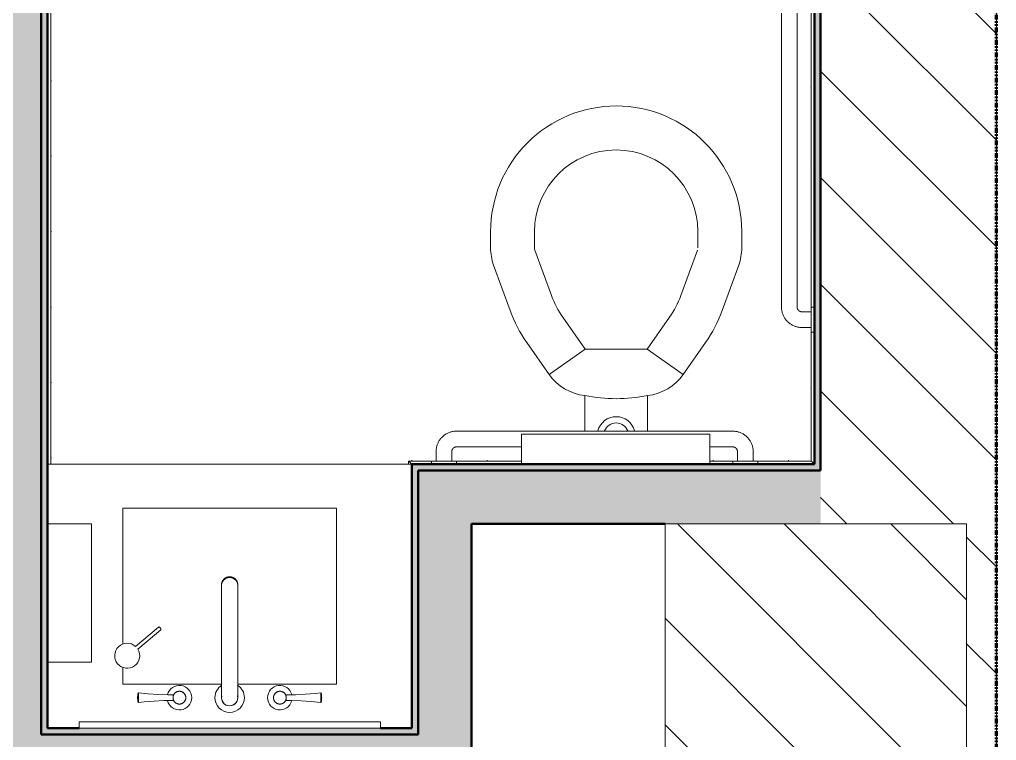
# Model space of a CAD drawing. Header units: inches. Extents: x -1205 to 1409, y -1117 to 895.
# Drawn here: x 226.6 to 304.4, y -1022.5 to -965.1 of the extents above; entities that cross this region are included whole.
import ezdxf

# ---------------------------------------------------------------- set-up
doc = ezdxf.new("R2010")
doc.units = ezdxf.units.IN
doc.header["$MEASUREMENT"] = 0
doc.linetypes.add('Double Dash 3_8_', pattern=[1, 0.375, -0.125, 0.125, -0.125, 0.125, -0.125])
for name, color, linetype, lineweight in [('A-DETL', 90, 'Continuous', 13), ('A-WALL', 113, 'Continuous', 13), ('A-WALL-PATT', 111, 'Continuous', 13), ('I-WALL', 2, 'Continuous', 13), ('P-SANR-FIXT', 6, 'Continuous', 9), ('Q-CASE', 31, 'Continuous', 9), ('Q-SPCQ', 91, 'Continuous', 13), ('S-COLS', 52, 'Continuous', 13)]:
    doc.layers.add(name, color=color, linetype=linetype, lineweight=lineweight)

# ---------------------------------------------------------------- blocks, each defined once
blk = doc.blocks.new('Concrete-Square-Column - 36 x 24-3368446-8TH FLOOR TELECOM PLAN')
at = {"layer": 'S-COLS', "lineweight": 9}
h = blk.add_hatch(dxfattribs=at)
h.set_pattern_fill('FP_7', color=53, style=0, pattern_type=2)
h.set_pattern_definition([(45, (1023.244, 290.023), (-4.24264, 4.24264), [])])
h.paths.add_polyline_path([(-18, -12), (18, -12), (18, 12), (-18, 12)], flags=0)
at = {"layer": 'S-COLS', "color": 133, "lineweight": 20}
for p, q in [((18, 12), (-18, 12)), ((-18, 12), (-18, -12)), ((18, -12), (18, 12)), ((-18, -12), (18, -12))]:
    blk.add_line(p, q, dxfattribs=at)
blk = doc.blocks.new('Toilet-Commercial-Wall - 19_ Seat Height-1385753-8TH FLOOR TELECOM PLAN')
at = {"layer": 'P-SANR-FIXT', "color": 53}
for p, q in [((13.441, -8.083), (13.441, -5.25)), ((18.441, -5.25), (18.441, -8.083)), ((8.824, -12.301), (10.6, -9.765)), ((13.467, -11.772), (10.6, -9.765)), ((21.283, -9.765), (18.416, -11.772)), ((21.283, -9.765), (23.058, -12.301)), ((13.467, -11.772), (11.691, -14.308)), ((18.416, -11.772), (13.467, -11.772)), ((20.191, -14.308), (18.416, -11.772)), ((6.182, -18.462), (7.498, -14.848)), ((24.384, -14.848), (25.7, -18.462)), ((10.787, -16.045), (9.471, -19.659)), ((22.411, -19.659), (21.095, -16.045)), ((5.941, -21.125), (5.941, -19.83)), ((9.441, -19.83), (9.441, -21.125)), ((22.441, -21.125), (22.441, -19.83)), ((25.941, -19.83), (25.941, -21.125))]:
    blk.add_line(p, q, dxfattribs=at)
for centre, radius, start, end in [((15.941, -4.902), 1.5, 194.21012, 345.78988), ((15.941, -4.906), 0.996, 201.96822, 338.03178), ((13.876, -12.059), 4, 96.24512, 145), ((15.941, -20.455), 12.623, 78.5767, 101.4233), ((18.006, -12.059), 4, 35, 83.75488), ((17.835, -18.61), 11, 145, 160), ((14.048, -18.61), 11, 20, 35), ((17.835, -18.61), 7.5, 145, 160), ((14.048, -18.61), 7.5, 20, 35), ((9.941, -19.83), 4, 160, 180), ((21.941, -19.83), 4, 0, 20), ((21.941, -19.83), 0.5, 0, 20), ((15.941, -21.125), 10, 180, 270), ((15.941, -21.125), 6.5, 180, 270), ((15.941, -21.125), 10, 270, 0), ((15.941, -21.125), 6.5, 270, 360)]:
    blk.add_arc(centre, radius, start, end, dxfattribs=at)
blk = doc.blocks.new('Grab Bar-Toilet - Recessed Sink-1150723-8TH FLOOR TELECOM PLAN')
at = {"layer": 'Q-SPCQ', "lineweight": 9}
for p, q in [((-0.75, 54.625), (-1.5, 54.625)), ((-0.5, 55), (-0.75, 55)), ((-0.75, 53), (-0.75, 55)), ((-3.125, 53), (-3.125, 13)), ((-1.875, 40.594), (-1.875, 53)), ((-1.5, 53.375), (-0.75, 53.375)), ((-0.75, 53), (-0.5, 53)), ((-1.875, 13), (-1.875, 39.376)), ((-0.75, 12.625), (-1.5, 12.625)), ((-0.5, 13), (-0.75, 13)), ((-0.75, 11), (-0.75, 13)), ((-1.5, 11.375), (-0.75, 11.375)), ((-0.75, 11), (-0.5, 11)), ((-7, 3.125), (-29, 3.125)), ((-29, 1.875), (-23.828, 1.875)), ((-8.828, 1.875), (-7, 1.875)), ((-30.625, 1.5), (-30.625, 0.75)), ((-29.375, 0.75), (-29.375, 1.5)), ((-6.625, 1.5), (-6.625, 0.75)), ((-5.375, 0.75), (-5.375, 1.5)), ((-31, 0.75), (-31, 0.5)), ((-31, 0.75), (-29, 0.75)), ((-29, 0.5), (-29, 0.75)), ((-7, 0.75), (-7, 0.5)), ((-7, 0.75), (-5, 0.75)), ((-5, 0.5), (-5, 0.75))]:
    blk.add_line(p, q, dxfattribs=at)
at = {"layer": 'Q-SPCQ', "color": 53, "lineweight": 9}
for p, q in [((-0.75, 40.625), (-1.25, 40.625)), ((-0.5, 41), (-0.75, 41)), ((-0.75, 39), (-0.75, 41)), ((-1.25, 39.375), (-0.75, 39.375)), ((-0.75, 39), (-0.5, 39))]:
    blk.add_line(p, q, dxfattribs=at)
at = {"layer": 'Q-SPCQ', "lineweight": 9, "flags": 128}
for points in [[(-1.5, 54.625), (-1.565, 54.624), (-1.63, 54.62), (-1.695, 54.613), (-1.759, 54.604), (-1.823, 54.593), (-1.886, 54.578), (-1.949, 54.562), (-2.011, 54.543), (-2.072, 54.521), (-2.133, 54.497), (-2.192, 54.47), (-2.25, 54.441), (-2.307, 54.41), (-2.363, 54.377), (-2.418, 54.341), (-2.47, 54.303), (-2.522, 54.264), (-2.572, 54.222), (-2.619, 54.178), (-2.666, 54.132), (-2.71, 54.085), (-2.752, 54.035), (-2.793, 53.984), (-2.831, 53.932), (-2.867, 53.878), (-2.901, 53.823), (-2.933, 53.766), (-2.963, 53.708), (-2.99, 53.649), (-3.015, 53.589), (-3.037, 53.528), (-3.057, 53.466), (-3.074, 53.403), (-3.089, 53.34), (-3.101, 53.276), (-3.111, 53.212), (-3.118, 53.147), (-3.123, 53.083), (-3.125, 53.018), (-3.125, 53)], [(-1.875, 53), (-1.875, 53.015), (-1.874, 53.03), (-1.872, 53.045), (-1.87, 53.06), (-1.868, 53.075), (-1.864, 53.089), (-1.86, 53.104), (-1.856, 53.118), (-1.851, 53.132), (-1.845, 53.146), (-1.839, 53.16), (-1.833, 53.173), (-1.825, 53.186), (-1.818, 53.199), (-1.81, 53.212), (-1.801, 53.224), (-1.792, 53.236), (-1.782, 53.247), (-1.772, 53.258), (-1.761, 53.269), (-1.75, 53.279), (-1.739, 53.289), (-1.727, 53.298), (-1.715, 53.307), (-1.703, 53.316), (-1.69, 53.323), (-1.677, 53.331), (-1.663, 53.338), (-1.65, 53.344), (-1.636, 53.35), (-1.622, 53.355), (-1.608, 53.359), (-1.593, 53.363), (-1.578, 53.367), (-1.564, 53.37), (-1.549, 53.372), (-1.534, 53.373), (-1.519, 53.375), (-1.504, 53.375), (-1.5, 53.375)], [(-3.125, 13), (-3.124, 12.935), (-3.12, 12.87), (-3.113, 12.805), (-3.104, 12.741), (-3.093, 12.677), (-3.078, 12.614), (-3.062, 12.551), (-3.043, 12.489), (-3.021, 12.428), (-2.997, 12.367), (-2.97, 12.308), (-2.941, 12.25), (-2.91, 12.193), (-2.877, 12.137), (-2.841, 12.082), (-2.803, 12.03), (-2.764, 11.978), (-2.722, 11.928), (-2.678, 11.881), (-2.632, 11.834), (-2.585, 11.79), (-2.535, 11.748), (-2.484, 11.707), (-2.432, 11.669), (-2.378, 11.633), (-2.323, 11.599), (-2.266, 11.567), (-2.208, 11.537), (-2.149, 11.51), (-2.089, 11.485), (-2.028, 11.463), (-1.966, 11.443), (-1.903, 11.426), (-1.84, 11.411), (-1.776, 11.399), (-1.712, 11.389), (-1.647, 11.382), (-1.583, 11.377), (-1.518, 11.375), (-1.5, 11.375)], [(-1.5, 12.625), (-1.515, 12.625), (-1.53, 12.626), (-1.545, 12.628), (-1.56, 12.63), (-1.575, 12.632), (-1.589, 12.636), (-1.604, 12.64), (-1.618, 12.644), (-1.632, 12.649), (-1.646, 12.655), (-1.66, 12.661), (-1.673, 12.667), (-1.686, 12.675), (-1.699, 12.682), (-1.712, 12.69), (-1.724, 12.699), (-1.736, 12.708), (-1.747, 12.718), (-1.758, 12.728), (-1.769, 12.739), (-1.779, 12.75), (-1.789, 12.761), (-1.798, 12.773), (-1.807, 12.785), (-1.816, 12.797), (-1.823, 12.81), (-1.831, 12.823), (-1.838, 12.837), (-1.844, 12.85), (-1.85, 12.864), (-1.855, 12.878), (-1.859, 12.892), (-1.863, 12.907), (-1.867, 12.922), (-1.87, 12.936), (-1.872, 12.951), (-1.873, 12.966), (-1.875, 12.981), (-1.875, 12.996), (-1.875, 13)], [(-29, 3.125), (-29.065, 3.124), (-29.13, 3.12), (-29.195, 3.113), (-29.259, 3.104), (-29.323, 3.093), (-29.386, 3.078), (-29.449, 3.062), (-29.511, 3.043), (-29.572, 3.021), (-29.633, 2.997), (-29.692, 2.97), (-29.75, 2.941), (-29.807, 2.91), (-29.863, 2.877), (-29.918, 2.841), (-29.97, 2.803), (-30.022, 2.764), (-30.072, 2.722), (-30.119, 2.678), (-30.166, 2.632), (-30.21, 2.585), (-30.252, 2.535), (-30.293, 2.484), (-30.331, 2.432), (-30.367, 2.378), (-30.401, 2.323), (-30.433, 2.266), (-30.463, 2.208), (-30.49, 2.149), (-30.515, 2.089), (-30.537, 2.028), (-30.557, 1.966), (-30.574, 1.903), (-30.589, 1.84), (-30.601, 1.776), (-30.611, 1.712), (-30.618, 1.647), (-30.623, 1.583), (-30.625, 1.518), (-30.625, 1.5)], [(-5.375, 1.5), (-5.376, 1.565), (-5.38, 1.63), (-5.387, 1.695), (-5.396, 1.759), (-5.407, 1.823), (-5.422, 1.886), (-5.438, 1.949), (-5.457, 2.011), (-5.479, 2.072), (-5.503, 2.133), (-5.53, 2.192), (-5.559, 2.25), (-5.59, 2.307), (-5.623, 2.363), (-5.659, 2.418), (-5.697, 2.47), (-5.736, 2.522), (-5.778, 2.572), (-5.822, 2.619), (-5.868, 2.666), (-5.915, 2.71), (-5.965, 2.752), (-6.016, 2.793), (-6.068, 2.831), (-6.122, 2.867), (-6.177, 2.901), (-6.234, 2.933), (-6.292, 2.963), (-6.351, 2.99), (-6.411, 3.015), (-6.472, 3.037), (-6.534, 3.057), (-6.597, 3.074), (-6.66, 3.089), (-6.724, 3.101), (-6.788, 3.111), (-6.853, 3.118), (-6.917, 3.123), (-6.982, 3.125), (-7, 3.125)], [(-29.375, 1.5), (-29.375, 1.515), (-29.374, 1.53), (-29.372, 1.545), (-29.37, 1.56), (-29.368, 1.575), (-29.364, 1.589), (-29.36, 1.604), (-29.356, 1.618), (-29.351, 1.632), (-29.345, 1.646), (-29.339, 1.66), (-29.333, 1.673), (-29.325, 1.686), (-29.318, 1.699), (-29.31, 1.712), (-29.301, 1.724), (-29.292, 1.736), (-29.282, 1.747), (-29.272, 1.758), (-29.261, 1.769), (-29.25, 1.779), (-29.239, 1.789), (-29.227, 1.798), (-29.215, 1.807), (-29.203, 1.816), (-29.19, 1.823), (-29.177, 1.831), (-29.163, 1.838), (-29.15, 1.844), (-29.136, 1.85), (-29.122, 1.855), (-29.108, 1.859), (-29.093, 1.863), (-29.078, 1.867), (-29.064, 1.87), (-29.049, 1.872), (-29.034, 1.873), (-29.019, 1.875), (-29.004, 1.875), (-29, 1.875)], [(-7, 1.875), (-6.985, 1.875), (-6.97, 1.874), (-6.955, 1.872), (-6.94, 1.87), (-6.925, 1.868), (-6.911, 1.864), (-6.896, 1.86), (-6.882, 1.856), (-6.868, 1.851), (-6.854, 1.845), (-6.84, 1.839), (-6.827, 1.833), (-6.814, 1.825), (-6.801, 1.818), (-6.788, 1.81), (-6.776, 1.801), (-6.764, 1.792), (-6.753, 1.782), (-6.742, 1.772), (-6.731, 1.761), (-6.721, 1.75), (-6.711, 1.739), (-6.702, 1.727), (-6.693, 1.715), (-6.684, 1.703), (-6.677, 1.69), (-6.669, 1.677), (-6.662, 1.663), (-6.656, 1.65), (-6.65, 1.636), (-6.645, 1.622), (-6.641, 1.608), (-6.637, 1.593), (-6.633, 1.578), (-6.63, 1.564), (-6.628, 1.549), (-6.627, 1.534), (-6.625, 1.519), (-6.625, 1.504), (-6.625, 1.5)]]:
    blk.add_lwpolyline(points, dxfattribs=at)
at = {"layer": 'Q-SPCQ', "color": 53, "lineweight": 9, "flags": 128}
for points in [[(-2.843, 40.197), (-2.835, 40.22), (-2.826, 40.243), (-2.815, 40.266), (-2.804, 40.289), (-2.792, 40.311), (-2.78, 40.332), (-2.766, 40.353), (-2.751, 40.373), (-2.736, 40.393), (-2.72, 40.412), (-2.703, 40.431), (-2.685, 40.448), (-2.667, 40.465), (-2.648, 40.482), (-2.629, 40.497), (-2.608, 40.512), (-2.588, 40.526), (-2.566, 40.539), (-2.545, 40.551), (-2.522, 40.563), (-2.5, 40.573), (-2.476, 40.583), (-2.453, 40.591), (-2.429, 40.599), (-2.405, 40.605), (-2.381, 40.611), (-2.356, 40.616), (-2.332, 40.62), (-2.307, 40.622), (-2.282, 40.624), (-2.257, 40.625), (-2.25, 40.625)], [(-2.25, 40.625), (-2.249, 40.625), (-2.247, 40.625), (-2.243, 40.625), (-2.237, 40.625), (-2.23, 40.625), (-2.221, 40.625), (-2.211, 40.625), (-2.199, 40.625), (-2.186, 40.625), (-2.171, 40.625), (-2.155, 40.625), (-2.137, 40.625), (-2.118, 40.625), (-2.097, 40.625), (-2.075, 40.625), (-2.052, 40.625), (-2.028, 40.625), (-2.002, 40.625), (-1.975, 40.625), (-1.947, 40.625), (-1.917, 40.625), (-1.887, 40.625), (-1.856, 40.625), (-1.824, 40.625), (-1.79, 40.625), (-1.756, 40.625), (-1.721, 40.625), (-1.686, 40.625), (-1.649, 40.625), (-1.612, 40.625), (-1.575, 40.625), (-1.537, 40.625), (-1.498, 40.625), (-1.459, 40.625), (-1.42, 40.625), (-1.38, 40.625), (-1.341, 40.625), (-1.301, 40.625), (-1.261, 40.625), (-1.25, 40.625)], [(-1.25, 40.625), (-1.29, 40.625), (-1.33, 40.625), (-1.37, 40.625), (-1.409, 40.625), (-1.449, 40.625), (-1.488, 40.625), (-1.526, 40.625), (-1.565, 40.625), (-1.602, 40.625), (-1.639, 40.625), (-1.676, 40.625), (-1.712, 40.625), (-1.747, 40.625), (-1.781, 40.625), (-1.815, 40.625), (-1.847, 40.625), (-1.879, 40.625), (-1.909, 40.625), (-1.939, 40.625), (-1.967, 40.625), (-1.995, 40.625), (-2.021, 40.625), (-2.046, 40.625), (-2.069, 40.625), (-2.091, 40.625), (-2.112, 40.625), (-2.132, 40.625), (-2.15, 40.625), (-2.167, 40.625), (-2.182, 40.625), (-2.196, 40.625), (-2.208, 40.625), (-2.219, 40.625), (-2.228, 40.625), (-2.235, 40.625), (-2.241, 40.625), (-2.246, 40.625), (-2.249, 40.625), (-2.25, 40.625)], [(-2.25, 39.375), (-2.275, 39.375), (-2.3, 39.377), (-2.325, 39.379), (-2.35, 39.383), (-2.374, 39.387), (-2.399, 39.393), (-2.423, 39.399), (-2.447, 39.407), (-2.47, 39.415), (-2.493, 39.424), (-2.516, 39.435), (-2.539, 39.446), (-2.561, 39.458), (-2.582, 39.47), (-2.603, 39.484), (-2.623, 39.499), (-2.643, 39.514), (-2.662, 39.53), (-2.681, 39.547), (-2.698, 39.565), (-2.715, 39.583), (-2.732, 39.602), (-2.747, 39.621), (-2.762, 39.642), (-2.776, 39.662), (-2.789, 39.684), (-2.801, 39.705), (-2.813, 39.728), (-2.823, 39.75), (-2.833, 39.774), (-2.841, 39.797), (-2.849, 39.821), (-2.855, 39.845)], [(-2.021, 39.375), (-2.046, 39.375), (-2.069, 39.375), (-2.091, 39.375), (-2.112, 39.375), (-2.132, 39.375), (-2.15, 39.375), (-2.167, 39.375), (-2.182, 39.375), (-2.196, 39.375), (-2.208, 39.375), (-2.219, 39.375), (-2.228, 39.375), (-2.235, 39.375), (-2.241, 39.375), (-2.246, 39.375), (-2.249, 39.375), (-2.25, 39.375)], [(-2.25, 39.375), (-2.249, 39.375), (-2.247, 39.375), (-2.243, 39.375), (-2.237, 39.375), (-2.23, 39.375), (-2.221, 39.375), (-2.211, 39.375), (-2.199, 39.375), (-2.186, 39.375), (-2.171, 39.375), (-2.155, 39.375), (-2.137, 39.375), (-2.118, 39.375), (-2.097, 39.375), (-2.075, 39.375), (-2.052, 39.375), (-2.028, 39.375), (-2.002, 39.375), (-1.975, 39.375), (-1.947, 39.375), (-1.917, 39.375), (-1.887, 39.375), (-1.856, 39.375), (-1.824, 39.375), (-1.79, 39.375), (-1.756, 39.375), (-1.721, 39.375), (-1.686, 39.375), (-1.649, 39.375), (-1.612, 39.375), (-1.575, 39.375), (-1.537, 39.375), (-1.498, 39.375), (-1.459, 39.375), (-1.42, 39.375), (-1.38, 39.375), (-1.341, 39.375), (-1.301, 39.375), (-1.261, 39.375), (-1.25, 39.375)], [(-1.25, 39.375), (-1.29, 39.375), (-1.33, 39.375), (-1.37, 39.375), (-1.409, 39.375), (-1.449, 39.375), (-1.488, 39.375), (-1.526, 39.375), (-1.565, 39.375)]]:
    blk.add_lwpolyline(points, dxfattribs=at)
blk = doc.blocks.new('FP_42-8TH FLOOR TELECOM PLAN')
at = {"layer": 'A-WALL-PATT', "color": 7, "lineweight": 9}
for p, q in [((229.134, -915.994), (229.144, -915.994)), ((229.134, -921.994), (229.144, -921.994)), ((229.134, -927.994), (229.144, -927.994)), ((229.134, -933.994), (229.144, -933.994)), ((229.134, -939.994), (229.144, -939.994)), ((229.134, -945.994), (229.144, -945.994)), ((229.134, -951.994), (229.144, -951.994)), ((229.134, -957.994), (229.144, -957.994)), ((229.134, -963.994), (229.144, -963.994)), ((229.134, -969.994), (229.144, -969.994)), ((229.134, -975.994), (229.144, -975.994)), ((229.134, -981.994), (229.144, -981.994)), ((229.134, -987.994), (229.144, -987.994)), ((229.134, -993.994), (229.144, -993.994)), ((229.134, -999.994), (229.144, -999.994))]:
    blk.add_line(p, q, dxfattribs=at)
blk = doc.blocks.new('Basic Wall _ Wall Tile - Restroom 3x6  - 1_2_ Higher - ___-2712402-8TH FLOOR TELECOM PLAN')
at = {"layer": 'I-WALL', "color": 253}
blk.add_line((229.085, -1000.491), (229.085, -910.244), dxfattribs=at)
at = {"layer": 'I-WALL', "color": 253, "flags": 128}
blk.add_lwpolyline([(228.835, -909.994), (228.844, -910.002), (228.867, -910.026), (228.906, -910.065), (228.957, -910.116), (229.018, -910.177), (229.085, -910.244)], dxfattribs=at)
at = {"layer": 'I-WALL', "color": 253}
blk.add_blockref('FP_42-8TH FLOOR TELECOM PLAN', (0, 0), dxfattribs=at)
blk = doc.blocks.new('Basic Wall _ Wall Tile - Restroom 3x6  - 1_2_ Higher - ___-2712478-8TH FLOOR TELECOM PLAN')
at = {"layer": 'I-WALL', "color": 253}
blk.add_line((257.585, -1000.244), (257.585, -1000.491), dxfattribs=at)
at = {"layer": 'I-WALL', "color": 253, "flags": 128}
blk.add_lwpolyline([(257.585, -1000.244), (257.653, -1000.312), (257.714, -1000.373), (257.765, -1000.424), (257.803, -1000.462), (257.827, -1000.486), (257.835, -1000.494)], dxfattribs=at)
blk = doc.blocks.new('FP_43-8TH FLOOR TELECOM PLAN')
at = {"layer": 'A-WALL-PATT', "color": 7, "lineweight": 9}
for p, q in [((257.835, -1000.196), (257.835, -1000.185)), ((263.835, -1000.196), (263.835, -1000.185)), ((281.835, -1000.196), (281.835, -1000.185)), ((287.835, -1000.196), (287.835, -1000.185))]:
    blk.add_line(p, q, dxfattribs=at)
blk = doc.blocks.new('Basic Wall _ Wall Tile - Restroom 3x6  - 1_2_ Higher - ___-2712510-8TH FLOOR TELECOM PLAN')
at = {"layer": 'I-WALL', "color": 253}
for p, q in [((259.398, -1000.244), (257.585, -1000.244)), ((266.57, -1000.244), (261.398, -1000.244)), ((283.398, -1000.244), (281.57, -1000.244)), ((289.648, -1000.244), (285.398, -1000.244))]:
    blk.add_line(p, q, dxfattribs=at)
at = {"layer": 'I-WALL', "color": 253, "flags": 128}
for points in [[(257.835, -1000.494), (257.827, -1000.486), (257.803, -1000.462), (257.765, -1000.424), (257.714, -1000.373), (257.653, -1000.312), (257.585, -1000.244)], [(289.648, -1000.244), (289.716, -1000.312), (289.776, -1000.373), (289.827, -1000.424), (289.866, -1000.462), (289.89, -1000.486), (289.898, -1000.494)]]:
    blk.add_lwpolyline(points, dxfattribs=at)
at = {"layer": 'I-WALL', "color": 253}
blk.add_blockref('FP_43-8TH FLOOR TELECOM PLAN', (0, 0), dxfattribs=at)
blk = doc.blocks.new('FP_44-8TH FLOOR TELECOM PLAN')
at = {"layer": 'A-WALL-PATT', "color": 7, "lineweight": 9}
for p, q in [((289.6, -910.494), (289.589, -910.494)), ((289.6, -916.494), (289.589, -916.494)), ((289.6, -922.494), (289.589, -922.494)), ((289.6, -928.494), (289.589, -928.494)), ((289.6, -934.494), (289.589, -934.494)), ((289.6, -940.494), (289.589, -940.494)), ((289.6, -952.494), (289.589, -952.494)), ((289.6, -964.494), (289.589, -964.494)), ((289.6, -970.494), (289.589, -970.494)), ((289.6, -976.494), (289.589, -976.494)), ((289.6, -982.494), (289.589, -982.494)), ((289.6, -994.494), (289.589, -994.494))]:
    blk.add_line(p, q, dxfattribs=at)
blk = doc.blocks.new('Basic Wall _ Wall Tile - Restroom 3x6  - 1_2_ Higher - ___-2712571-8TH FLOOR TELECOM PLAN')
at = {"layer": 'I-WALL', "color": 253}
for p, q in [((289.648, -910.244), (289.648, -945.994)), ((289.648, -947.994), (289.648, -958.213)), ((289.648, -963.776), (289.648, -987.994)), ((289.648, -989.994), (289.648, -1000.244))]:
    blk.add_line(p, q, dxfattribs=at)
at = {"layer": 'I-WALL', "color": 253, "flags": 128}
for points in [[(289.648, -910.244), (289.716, -910.177), (289.776, -910.116), (289.827, -910.065), (289.866, -910.026), (289.89, -910.002), (289.898, -909.994)], [(289.898, -1000.494), (289.89, -1000.486), (289.866, -1000.462), (289.827, -1000.424), (289.776, -1000.373), (289.716, -1000.312), (289.648, -1000.244)]]:
    blk.add_lwpolyline(points, dxfattribs=at)
at = {"layer": 'I-WALL', "color": 253}
blk.add_blockref('FP_44-8TH FLOOR TELECOM PLAN', (0, 0), dxfattribs=at)
blk = doc.blocks.new('Sink-Undercounter-Kohler-Caxton-2210 - Vitreous_China-0-White-V47-8TH FLOOR TELECOM PLAN')
at = {"layer": 'P-SANR-FIXT'}
for p, q in [((-0.637, 7), (-8.5, 7)), ((-8.5, 7), (-8.5, -7)), ((8.5, 7), (0.631, 7)), ((8.5, 5.67), (8.5, 7)), ((8.5, -7), (8.5, 3.817)), ((-8.5, -7), (8.5, -7))]:
    blk.add_line(p, q, dxfattribs=at)
blk = doc.blocks.new('Faucet-Bath_Deck-Mount_Transitional_Nexus_TB794DD_TOTO - TB794DD-V48-8TH FLOOR TELECOM PLAN')
at = {"layer": 'P-SANR-FIXT', "color": 53}
for p, q in [((-7.267, 0.314), (-7.267, 0.231)), ((-7.267, 0.231), (-7.267, 0.275)), ((7.267, 0.229), (7.267, 0.315)), ((-7.267, -0.231), (-7.267, -0.314)), ((7.267, -0.229), (7.267, -0.275)), ((7.267, -0.315), (7.267, -0.229)), ((-0.646, -1.855), (-0.646, -6.874)), ((0.646, -6.874), (0.646, -1.855)), ((-0.646, -8.905), (-0.646, -8.915)), ((-0.646, -8.915), (-0.646, -8.979)), ((0.646, -8.915), (0.646, -8.905)), ((0.646, -8.979), (0.646, -8.915))]:
    blk.add_line(p, q, dxfattribs=at)
at = {"layer": 'P-SANR-FIXT', "color": 53, "flags": 128}
for points in [[(-7.328, 0), (-7.326, 0.079), (-7.321, 0.157), (-7.313, 0.235), (-7.302, 0.313), (-7.293, 0.367)], [(-7.293, 0.367), (-7.293, 0.368), (-7.292, 0.369), (-7.292, 0.37), (-7.292, 0.371), (-7.291, 0.372), (-7.291, 0.373), (-7.291, 0.374), (-7.29, 0.375), (-7.289, 0.376), (-7.289, 0.377), (-7.288, 0.378), (-7.288, 0.379), (-7.287, 0.38), (-7.286, 0.381), (-7.285, 0.381), (-7.285, 0.382), (-7.284, 0.383), (-7.283, 0.384), (-7.282, 0.384), (-7.281, 0.385), (-7.28, 0.385), (-7.279, 0.386), (-7.278, 0.387), (-7.277, 0.387), (-7.276, 0.387), (-7.275, 0.388), (-7.274, 0.388), (-7.273, 0.388), (-7.272, 0.389), (-7.271, 0.389), (-7.27, 0.389), (-7.269, 0.389), (-7.268, 0.389), (-7.267, 0.389), (-7.267, 0.389)], [(-7.267, 0.389), (-6.488, 0.306), (-5.707, 0.254), (-4.924, 0.233), (-4.451, 0.236)], [(-3.491, 0), (-3.491, 0.02), (-3.493, 0.041), (-3.495, 0.061), (-3.497, 0.081), (-3.501, 0.101), (-3.506, 0.121), (-3.511, 0.141), (-3.517, 0.16), (-3.524, 0.179), (-3.531, 0.198), (-3.539, 0.217), (-3.548, 0.235), (-3.558, 0.253), (-3.569, 0.27), (-3.58, 0.287), (-3.592, 0.304), (-3.604, 0.32), (-3.617, 0.336), (-3.631, 0.351), (-3.645, 0.365), (-3.66, 0.379), (-3.676, 0.392), (-3.692, 0.405), (-3.708, 0.417), (-3.725, 0.428), (-3.742, 0.439), (-3.76, 0.449), (-3.778, 0.458), (-3.797, 0.467), (-3.816, 0.474), (-3.835, 0.481), (-3.854, 0.488), (-3.874, 0.493), (-3.893, 0.498), (-3.913, 0.502), (-3.934, 0.505), (-3.954, 0.507), (-3.974, 0.508), (-3.995, 0.509), (-4.015, 0.509), (-4.035, 0.508), (-4.055, 0.506), (-4.076, 0.503), (-4.096, 0.5), (-4.116, 0.496), (-4.135, 0.491), (-4.155, 0.485), (-4.174, 0.478), (-4.193, 0.471), (-4.212, 0.463), (-4.23, 0.454), (-4.248, 0.444), (-4.266, 0.434), (-4.283, 0.423), (-4.3, 0.412), (-4.316, 0.399), (-4.332, 0.386), (-4.347, 0.373), (-4.361, 0.359), (-4.375, 0.344), (-4.389, 0.329), (-4.402, 0.313), (-4.414, 0.296), (-4.425, 0.28), (-4.436, 0.262), (-4.446, 0.245), (-4.456, 0.227), (-4.464, 0.208), (-4.472, 0.19), (-4.48, 0.171), (-4.486, 0.151), (-4.492, 0.132), (-4.497, 0.112), (-4.501, 0.092), (-4.504, 0.072), (-4.506, 0.052), (-4.508, 0.031), (-4.509, 0.011), (-4.509, 0)], [(4.509, 0), (4.509, 0.02), (4.507, 0.041), (4.505, 0.061), (4.503, 0.081), (4.499, 0.101), (4.494, 0.121), (4.489, 0.141), (4.483, 0.16), (4.476, 0.179), (4.469, 0.198), (4.461, 0.217), (4.452, 0.235), (4.442, 0.253), (4.431, 0.27), (4.42, 0.287), (4.408, 0.304), (4.396, 0.32), (4.383, 0.336), (4.369, 0.351), (4.355, 0.365), (4.34, 0.379), (4.324, 0.392), (4.308, 0.405), (4.292, 0.417), (4.275, 0.428), (4.258, 0.439), (4.24, 0.449), (4.222, 0.458), (4.203, 0.467), (4.184, 0.474), (4.165, 0.481), (4.146, 0.488), (4.126, 0.493), (4.107, 0.498), (4.087, 0.502), (4.066, 0.505), (4.046, 0.507), (4.026, 0.508), (4.005, 0.509), (3.985, 0.509), (3.965, 0.508), (3.945, 0.506), (3.924, 0.503), (3.904, 0.5), (3.884, 0.496), (3.865, 0.491), (3.845, 0.485), (3.826, 0.478), (3.807, 0.471), (3.788, 0.463), (3.77, 0.454), (3.752, 0.444), (3.734, 0.434), (3.717, 0.423), (3.7, 0.412), (3.684, 0.399), (3.668, 0.386), (3.653, 0.373), (3.639, 0.359), (3.625, 0.344), (3.611, 0.329), (3.598, 0.313), (3.586, 0.296), (3.575, 0.28), (3.564, 0.262), (3.554, 0.245), (3.544, 0.227), (3.536, 0.208), (3.528, 0.19), (3.52, 0.171), (3.514, 0.151), (3.508, 0.132), (3.503, 0.112), (3.499, 0.092), (3.496, 0.072), (3.494, 0.052), (3.492, 0.031), (3.491, 0.011), (3.491, 0)], [(4.451, 0.236), (5.234, 0.238), (6.017, 0.271), (6.797, 0.335), (7.267, 0.389)], [(7.267, 0.389), (7.268, 0.389), (7.269, 0.389), (7.27, 0.389), (7.271, 0.389), (7.272, 0.389), (7.273, 0.389), (7.274, 0.388), (7.275, 0.388), (7.276, 0.388), (7.277, 0.387), (7.278, 0.387), (7.279, 0.386), (7.28, 0.386), (7.281, 0.385), (7.282, 0.384), (7.283, 0.384), (7.284, 0.383), (7.284, 0.382), (7.285, 0.382), (7.286, 0.381), (7.287, 0.38), (7.287, 0.379), (7.288, 0.378), (7.289, 0.378), (7.289, 0.377), (7.29, 0.376), (7.29, 0.375), (7.291, 0.374), (7.291, 0.373), (7.292, 0.372), (7.292, 0.371), (7.292, 0.37), (7.293, 0.369), (7.293, 0.368), (7.293, 0.367)], [(7.293, 0.367), (7.306, 0.29), (7.316, 0.212), (7.323, 0.134), (7.327, 0.055), (7.328, 0)], [(7.328, 0), (7.326, -0.079), (7.321, -0.157), (7.313, -0.235), (7.302, -0.313), (7.293, -0.367)], [(-7.293, -0.367), (-7.306, -0.29), (-7.316, -0.212), (-7.323, -0.133), (-7.327, -0.055), (-7.328, 0)], [(-7.267, -0.389), (-7.268, -0.389), (-7.269, -0.389), (-7.27, -0.389), (-7.271, -0.389), (-7.272, -0.389), (-7.273, -0.389), (-7.274, -0.388), (-7.275, -0.388), (-7.276, -0.388), (-7.277, -0.387), (-7.278, -0.387), (-7.279, -0.386), (-7.28, -0.386), (-7.281, -0.385), (-7.282, -0.384), (-7.283, -0.384), (-7.284, -0.383), (-7.284, -0.382), (-7.285, -0.382), (-7.286, -0.381), (-7.287, -0.38), (-7.287, -0.379), (-7.288, -0.378), (-7.289, -0.377), (-7.289, -0.377), (-7.29, -0.376), (-7.29, -0.375), (-7.291, -0.374), (-7.291, -0.373), (-7.292, -0.372), (-7.292, -0.371), (-7.292, -0.37), (-7.293, -0.369), (-7.293, -0.367), (-7.293, -0.367)], [(-4.451, -0.236), (-5.234, -0.238), (-6.017, -0.271), (-6.797, -0.335), (-7.267, -0.389)], [(-4.509, 0), (-4.509, -0.02), (-4.507, -0.041), (-4.505, -0.061), (-4.503, -0.081), (-4.499, -0.101), (-4.494, -0.121), (-4.489, -0.141), (-4.483, -0.16), (-4.476, -0.179), (-4.469, -0.198), (-4.461, -0.217), (-4.452, -0.235), (-4.442, -0.253), (-4.431, -0.27), (-4.42, -0.287), (-4.408, -0.304), (-4.396, -0.32), (-4.383, -0.336), (-4.369, -0.351), (-4.355, -0.365), (-4.34, -0.379), (-4.324, -0.392), (-4.308, -0.405), (-4.292, -0.417), (-4.275, -0.428), (-4.258, -0.439), (-4.24, -0.449), (-4.222, -0.458), (-4.203, -0.467), (-4.184, -0.474), (-4.165, -0.481), (-4.146, -0.488), (-4.126, -0.493), (-4.107, -0.498), (-4.087, -0.502), (-4.066, -0.505), (-4.046, -0.507), (-4.026, -0.508), (-4.005, -0.509), (-3.985, -0.509), (-3.965, -0.508), (-3.945, -0.506), (-3.924, -0.503), (-3.904, -0.5), (-3.884, -0.496), (-3.865, -0.491), (-3.845, -0.485), (-3.826, -0.478), (-3.807, -0.471), (-3.788, -0.463), (-3.77, -0.454), (-3.752, -0.444), (-3.734, -0.434), (-3.717, -0.423), (-3.7, -0.412), (-3.684, -0.399), (-3.668, -0.386), (-3.653, -0.373), (-3.639, -0.359), (-3.625, -0.344), (-3.611, -0.329), (-3.598, -0.313), (-3.586, -0.296), (-3.575, -0.28), (-3.564, -0.262), (-3.554, -0.245), (-3.544, -0.227), (-3.536, -0.208), (-3.528, -0.19), (-3.52, -0.171), (-3.514, -0.151), (-3.508, -0.132), (-3.503, -0.112), (-3.499, -0.092), (-3.496, -0.072), (-3.494, -0.052), (-3.492, -0.031), (-3.491, -0.011), (-3.491, 0)], [(-0.646, 0), (-0.646, -0.002), (-0.646, -0.006), (-0.646, -0.014), (-0.646, -0.025), (-0.646, -0.039), (-0.646, -0.056), (-0.646, -0.076), (-0.646, -0.099), (-0.646, -0.125), (-0.646, -0.155), (-0.646, -0.186), (-0.646, -0.221), (-0.646, -0.259), (-0.646, -0.299), (-0.646, -0.342), (-0.646, -0.387), (-0.646, -0.435), (-0.646, -0.486), (-0.646, -0.539), (-0.646, -0.594), (-0.646, -0.651), (-0.646, -0.71), (-0.646, -0.772), (-0.646, -0.835), (-0.646, -0.9), (-0.646, -0.967), (-0.646, -1.035), (-0.646, -1.105), (-0.646, -1.176), (-0.646, -1.248), (-0.646, -1.322), (-0.646, -1.396), (-0.646, -1.472), (-0.646, -1.548), (-0.646, -1.625), (-0.646, -1.702), (-0.646, -1.78), (-0.646, -1.855)], [(0.646, -1.855), (0.646, -1.777), (0.646, -1.699), (0.646, -1.622), (0.646, -1.545), (0.646, -1.469), (0.646, -1.393), (0.646, -1.319), (0.646, -1.245), (0.646, -1.173), (0.646, -1.102), (0.646, -1.032), (0.646, -0.964), (0.646, -0.897), (0.646, -0.832), (0.646, -0.769), (0.646, -0.708), (0.646, -0.649), (0.646, -0.591), (0.646, -0.537), (0.646, -0.484), (0.646, -0.433), (0.646, -0.386), (0.646, -0.34), (0.646, -0.297), (0.646, -0.257), (0.646, -0.22), (0.646, -0.185), (0.646, -0.153), (0.646, -0.124), (0.646, -0.098), (0.646, -0.075), (0.646, -0.055), (0.646, -0.038), (0.646, -0.025), (0.646, -0.014), (0.646, -0.006), (0.646, -0.001), (0.646, 0)], [(3.491, 0), (3.491, -0.02), (3.493, -0.041), (3.495, -0.061), (3.497, -0.081), (3.501, -0.101), (3.506, -0.121), (3.511, -0.141), (3.517, -0.16), (3.524, -0.179), (3.531, -0.198), (3.539, -0.217), (3.548, -0.235), (3.558, -0.253), (3.569, -0.27), (3.58, -0.287), (3.592, -0.304), (3.604, -0.32), (3.617, -0.336), (3.631, -0.351), (3.645, -0.365), (3.66, -0.379), (3.676, -0.392), (3.692, -0.405), (3.708, -0.417), (3.725, -0.428), (3.742, -0.439), (3.76, -0.449), (3.778, -0.458), (3.797, -0.467), (3.816, -0.474), (3.835, -0.481), (3.854, -0.488), (3.874, -0.493), (3.893, -0.498), (3.913, -0.502), (3.934, -0.505), (3.954, -0.507), (3.974, -0.508), (3.995, -0.509), (4.015, -0.509), (4.035, -0.508), (4.055, -0.506), (4.076, -0.503), (4.096, -0.5), (4.116, -0.496), (4.135, -0.491), (4.155, -0.485), (4.174, -0.478), (4.193, -0.471), (4.212, -0.463), (4.23, -0.454), (4.248, -0.444), (4.266, -0.434), (4.283, -0.423), (4.3, -0.412), (4.316, -0.399), (4.332, -0.386), (4.347, -0.373), (4.361, -0.359), (4.375, -0.344), (4.389, -0.329), (4.402, -0.313), (4.414, -0.296), (4.425, -0.28), (4.436, -0.262), (4.446, -0.245), (4.456, -0.227), (4.464, -0.208), (4.472, -0.19), (4.48, -0.171), (4.486, -0.151), (4.492, -0.132), (4.497, -0.112), (4.501, -0.092), (4.504, -0.072), (4.506, -0.052), (4.508, -0.031), (4.509, -0.011), (4.509, 0)], [(7.267, -0.389), (6.488, -0.306), (5.707, -0.254), (4.924, -0.233), (4.451, -0.236)], [(7.293, -0.367), (7.293, -0.368), (7.292, -0.369), (7.292, -0.37), (7.292, -0.372), (7.291, -0.373), (7.291, -0.374), (7.29, -0.374), (7.29, -0.375), (7.289, -0.376), (7.289, -0.377), (7.288, -0.378), (7.288, -0.379), (7.287, -0.38), (7.286, -0.381), (7.285, -0.381), (7.285, -0.382), (7.284, -0.383), (7.283, -0.384), (7.282, -0.384), (7.281, -0.385), (7.28, -0.385), (7.279, -0.386), (7.278, -0.387), (7.277, -0.387), (7.276, -0.387), (7.275, -0.388), (7.274, -0.388), (7.273, -0.388), (7.272, -0.389), (7.271, -0.389), (7.27, -0.389), (7.269, -0.389), (7.268, -0.389), (7.267, -0.389), (7.267, -0.389)], [(-0.646, -6.874), (-0.646, -6.952), (-0.646, -7.03), (-0.646, -7.108), (-0.646, -7.186), (-0.646, -7.264), (-0.646, -7.341), (-0.646, -7.418), (-0.646, -7.494), (-0.646, -7.569), (-0.646, -7.643), (-0.646, -7.716), (-0.646, -7.788), (-0.646, -7.859), (-0.646, -7.928), (-0.646, -7.995), (-0.646, -8.061), (-0.646, -8.126), (-0.646, -8.188), (-0.646, -8.249), (-0.646, -8.307), (-0.646, -8.363), (-0.646, -8.417), (-0.646, -8.469), (-0.646, -8.519), (-0.646, -8.566), (-0.646, -8.61), (-0.646, -8.652), (-0.646, -8.691), (-0.646, -8.727), (-0.646, -8.761), (-0.646, -8.792), (-0.646, -8.819), (-0.646, -8.844), (-0.646, -8.866), (-0.646, -8.885), (-0.646, -8.901), (-0.646, -8.905)], [(0.646, -8.905), (0.646, -8.891), (0.646, -8.873), (0.646, -8.852), (0.646, -8.828), (0.646, -8.801), (0.646, -8.771), (0.646, -8.739), (0.646, -8.703), (0.646, -8.665), (0.646, -8.624), (0.646, -8.58), (0.646, -8.534), (0.646, -8.486), (0.646, -8.435), (0.646, -8.381), (0.646, -8.326), (0.646, -8.268), (0.646, -8.208), (0.646, -8.146), (0.646, -8.082), (0.646, -8.017), (0.646, -7.95), (0.646, -7.881), (0.646, -7.811), (0.646, -7.74), (0.646, -7.667), (0.646, -7.593), (0.646, -7.518), (0.646, -7.443), (0.646, -7.366), (0.646, -7.289), (0.646, -7.212), (0.646, -7.134), (0.646, -7.056), (0.646, -6.977), (0.646, -6.899), (0.646, -6.874)], [(-0.646, -8.979), (-0.646, -9.004), (-0.644, -9.03), (-0.641, -9.055), (-0.638, -9.081), (-0.633, -9.106), (-0.628, -9.13), (-0.621, -9.155), (-0.613, -9.179), (-0.605, -9.204), (-0.595, -9.227), (-0.584, -9.25), (-0.573, -9.273), (-0.561, -9.296), (-0.547, -9.318), (-0.533, -9.339), (-0.518, -9.36), (-0.502, -9.38), (-0.486, -9.399), (-0.468, -9.418), (-0.45, -9.436), (-0.431, -9.454), (-0.411, -9.47), (-0.391, -9.486), (-0.37, -9.501), (-0.349, -9.515), (-0.327, -9.529), (-0.304, -9.541), (-0.281, -9.553), (-0.258, -9.563), (-0.234, -9.573), (-0.21, -9.582), (-0.185, -9.589), (-0.16, -9.596), (-0.135, -9.602), (-0.11, -9.607), (-0.084, -9.611), (-0.059, -9.613), (-0.033, -9.615), (-0.007, -9.616), (0, -9.616)], [(0, -9.616), (0.026, -9.616), (0.052, -9.614), (0.077, -9.612), (0.103, -9.608), (0.128, -9.603), (0.153, -9.598), (0.178, -9.591), (0.203, -9.584), (0.227, -9.575), (0.251, -9.566), (0.275, -9.555), (0.298, -9.544), (0.321, -9.532), (0.343, -9.519), (0.365, -9.505), (0.386, -9.49), (0.406, -9.475), (0.426, -9.458), (0.445, -9.441), (0.463, -9.423), (0.481, -9.404), (0.498, -9.385), (0.514, -9.365), (0.529, -9.345), (0.544, -9.323), (0.557, -9.302), (0.57, -9.279), (0.581, -9.257), (0.592, -9.234), (0.602, -9.21), (0.611, -9.186), (0.619, -9.162), (0.626, -9.137), (0.632, -9.112), (0.637, -9.087), (0.641, -9.062), (0.643, -9.037), (0.645, -9.011), (0.646, -8.986), (0.646, -8.979)]]:
    blk.add_lwpolyline(points, dxfattribs=at)
at = {"layer": 'P-SANR-FIXT', "color": 53}
for centre, radius, start, end in [((-4, 0), 0.979, 0, 165), ((0, 0), 1.174, 0, 180), ((4, 0), 0.979, 15, 180), ((-4, 0), 0.509, 166.18526, 180), ((-4, 0), 0.509, 135, 164.2558), ((-4, 0), 0.509, 0, 130.19075), ((0, 0), 0.646, 90, 195), ((0, 0), 0.644, 360, 180), ((0, 0), 0.646, 348.7314, 90), ((4, 0), 0.979, 180, 345), ((4, 0), 0.509, 15.7442, 180), ((4, 0), 0.509, 360, 13.81474), ((-4, 0), 0.979, 195, 360), ((-4, 0), 0.509, 180, 193.81474), ((-4, 0), 0.509, 195.7442, 0), ((0, 0), 1.174, 180, 237.17584), ((0, 0), 0.644, 180, 195), ((0, 0), 0.644, 350.61143, 360), ((0, 0), 1.174, 302.82416, 360), ((4, 0), 0.509, 180, 344.2558), ((4, 0), 0.509, 346.18526, 360)]:
    blk.add_arc(centre, radius, start, end, dxfattribs=at)
for major_axis, start_param, end_param in [((-0.646, 0), 6.169751, 7.853982), ((0.646, 0), 3.141593, 3.355129), ((0.646, 0), 4.712389, 6.407113)]:
    blk.add_ellipse((0, -8.915), major_axis=major_axis, ratio=0.985556, start_param=start_param, end_param=end_param, dxfattribs=at)
for points in [[(-7.267, 0.387), (-7.266, 0.386), (-7.265, 0.383), (-7.263, 0.38)], [(-7.267, 0.381), (-7.267, 0.378), (-7.267, 0.371), (-7.265, 0.361), (-7.263, 0.355)], [(-7.267, 0.355), (-7.267, 0.35), (-7.267, 0.337), (-7.265, 0.322), (-7.263, 0.313)], [(-7.263, 0.23), (-7.265, 0.219), (-7.267, 0.197), (-7.267, 0.172), (-7.267, 0.16)], [(-7.263, 0.159), (-7.265, 0.147), (-7.267, 0.122), (-7.267, 0.095), (-7.267, 0.082)], [(-7.263, 0.082), (-7.265, 0.068), (-7.267, 0.041), (-7.267, 0.014), (-7.267, 0)], [(7.263, 0.38), (7.265, 0.383), (7.266, 0.386), (7.267, 0.387)], [(7.263, 0.355), (7.265, 0.361), (7.267, 0.371), (7.267, 0.378), (7.267, 0.381)], [(7.263, 0.315), (7.265, 0.323), (7.267, 0.338), (7.267, 0.35), (7.267, 0.356)], [(7.267, 0.158), (7.267, 0.171), (7.267, 0.195), (7.265, 0.218), (7.263, 0.228)], [(7.267, 0.081), (7.267, 0.094), (7.267, 0.12), (7.265, 0.146), (7.263, 0.158)], [(7.267, 0), (7.267, 0.014), (7.267, 0.041), (7.265, 0.068), (7.263, 0.081)], [(-7.267, 0), (-7.267, -0.014), (-7.267, -0.041), (-7.265, -0.068), (-7.263, -0.082)], [(-7.267, -0.082), (-7.267, -0.095), (-7.267, -0.122), (-7.265, -0.147), (-7.263, -0.159)], [(-7.267, -0.16), (-7.267, -0.172), (-7.267, -0.197), (-7.265, -0.219), (-7.263, -0.23)], [(-7.263, -0.313), (-7.265, -0.322), (-7.267, -0.337), (-7.267, -0.35), (-7.267, -0.355)], [(-7.263, -0.355), (-7.265, -0.361), (-7.267, -0.371), (-7.267, -0.378), (-7.267, -0.381)], [(-7.267, -0.387), (-7.266, -0.386), (-7.265, -0.383), (-7.263, -0.38)], [(-7.263, -0.38), (-7.265, -0.383), (-7.266, -0.386), (-7.267, -0.387)], [(7.263, -0.081), (7.265, -0.068), (7.267, -0.041), (7.267, -0.014), (7.267, 0)], [(7.263, -0.158), (7.265, -0.146), (7.267, -0.12), (7.267, -0.094), (7.267, -0.081)], [(7.263, -0.228), (7.265, -0.218), (7.267, -0.195), (7.267, -0.171), (7.267, -0.158)], [(7.267, -0.356), (7.267, -0.35), (7.267, -0.338), (7.265, -0.323), (7.263, -0.315)], [(7.267, -0.381), (7.267, -0.378), (7.267, -0.371), (7.265, -0.361), (7.263, -0.355)], [(7.263, -0.38), (7.265, -0.383), (7.266, -0.386), (7.267, -0.387)], [(7.267, -0.389), (7.267, -0.389), (7.267, -0.388), (7.265, -0.383), (7.263, -0.38)]]:
    blk.add_open_spline(points, degree=3, dxfattribs=at)
for points, knots in [([(-4.453, 0.232), (-4.454, 0.231), (-4.456, 0.226), (-4.462, 0.213), (-4.47, 0.196), (-4.478, 0.176), (-4.488, 0.145), (-4.503, 0.086), (-4.509, 0.036), (-4.509, 0)], [0.5555556, 0.5555556, 0.5555556, 0.5555556, 0.5833333, 0.6527778, 0.6875, 0.7222222, 0.7916667, 0.8611111, 1, 1, 1, 1]), ([(4.509, 0), (4.509, 0.029), (4.504, 0.083), (4.489, 0.143), (4.476, 0.181), (4.468, 0.201), (4.462, 0.213), (4.457, 0.224), (4.454, 0.23), (4.453, 0.232)], [0, 0, 0, 0, 0.1111111, 0.2222222, 0.2777778, 0.3333333, 0.3611111, 0.3888889, 0.4444444, 0.4444444, 0.4444444, 0.4444444]), ([(-4.509, 0), (-4.509, -0.029), (-4.504, -0.083), (-4.489, -0.143), (-4.476, -0.181), (-4.468, -0.201), (-4.462, -0.213), (-4.457, -0.224), (-4.454, -0.23), (-4.453, -0.232)], [0, 0, 0, 0, 0.1111111, 0.2222222, 0.2777778, 0.3333333, 0.3611111, 0.3888889, 0.4444444, 0.4444444, 0.4444444, 0.4444444]), ([(4.453, -0.232), (4.454, -0.231), (4.456, -0.226), (4.462, -0.213), (4.47, -0.196), (4.478, -0.176), (4.488, -0.145), (4.503, -0.086), (4.509, -0.036), (4.509, 0)], [0.5555556, 0.5555556, 0.5555556, 0.5555556, 0.5833333, 0.6527778, 0.6875, 0.7222222, 0.7916667, 0.8611111, 1, 1, 1, 1])]:
    blk.add_open_spline(points, degree=3, knots=knots, dxfattribs=at)
blk = doc.blocks.new('Accessory-Soap_Dispenser-KOHLER-Contemporary-K-1895 - Not a Type - See Type Catalog-2570115-8TH FLOOR TELECOM PLAN')
at = {"layer": 'Q-SPCQ', "lineweight": 9}
for p, q in [((-0.139, -0.985), (-0.139, -3.378)), ((0.139, -3.378), (0.139, -0.985))]:
    blk.add_line(p, q, dxfattribs=at)
for centre, radius, start, end in [((0, 0), 0.995, 278.01769, 261.98231), ((-0.096, -3.378), 0.0427, 180, 246.69916), ((-0.019, -3.199), 0.238, 246.69916, 258.47173), ((-0.011, -3.16), 0.277, 258.47173, 268.54538), ((0, -2.846), 0.592, 268.23769, 271.99398), ((0.011, -3.16), 0.277, 271.99398, 281.52827), ((0.019, -3.199), 0.238, 281.52827, 293.30084), ((0.096, -3.378), 0.0427, 293.30084, 0)]:
    blk.add_arc(centre, radius, start, end, dxfattribs=at)
blk = doc.blocks.new('Seat_Cover_Dispenser-Bradley_Corp-583 - Seat_Cover_Dispenser-Bradley_Corp-583-2886109-8TH FLOOR TELECOM PLAN')
at = {"layer": 'Q-SPCQ', "color": 53, "lineweight": 9}
for p, q in [((170.226, -1013.994), (170.226, -1011.619)), ((170.226, -1011.619), (185.226, -1011.619)), ((185.226, -1011.619), (185.226, -1013.994))]:
    blk.add_line(p, q, dxfattribs=at)
blk = doc.blocks.new('Mirror with Frame - 24_x36_-2933369-8TH FLOOR TELECOM PLAN')
at = {"layer": 'Q-SPCQ', "color": 53, "lineweight": 9}
for p, q in [((-11.037, 0.75), (-11.037, 0.25)), ((12.963, 0.25), (12.963, 0.75))]:
    blk.add_line(p, q, dxfattribs=at)
at = {"layer": 'Q-SPCQ', "lineweight": 9}
for p, q in [((-11.037, 0.75), (12.963, 0.75)), ((-11.037, 0.75), (-11.037, 0.25)), ((12.963, 0.25), (-11.037, 0.25)), ((12.963, 0.25), (12.963, 0.75))]:
    blk.add_line(p, q, dxfattribs=at)
blk = doc.blocks.new('Bradley-Washroom_Accessories-Towel_Dispensers-250-33 - Bradley-Washroom_Accessories-Towel_Dispensers-250-33-V74-8TH FLOOR TELECOM PLAN')
at = {"layer": 'Q-SPCQ', "color": 53, "lineweight": 9}
for p, q in [((228.835, -1005.244), (232.335, -1005.244)), ((232.335, -1005.244), (232.335, -1016.244)), ((232.335, -1016.244), (228.835, -1016.244))]:
    blk.add_line(p, q, dxfattribs=at)
blk = doc.blocks.new('18433_1 - AEO NY - CENTRAL_rvt-1-8TH FLOOR TELECOM PLAN')
at = {"layer": 'A-WALL-PATT', "lineweight": 9}
h = blk.add_hatch(dxfattribs=at)
h.set_pattern_fill('FP_1', color=53, style=0, pattern_type=2)
h.set_pattern_definition([(135, (0, 0), (-4.24264, -4.24264), [])])
h.paths.add_polyline_path([(304.398, -1042.119), (304.398, -900.619), (290.398, -900.619), (290.398, -1005.244), (302.023, -1005.244), (302.023, -1041.244), (290.398, -1041.244), (290.398, -1042.119), (302.023, -1042.119)], flags=0)
h.paths.add_polyline_path([(290.398, -844.119), (304.398, -844.119), (304.398, -770.119), (290.398, -770.119), (290.398, -791.744), (298.398, -791.744), (298.398, -815.744), (290.398, -815.744), (290.398, -837.036)], flags=0)
h.paths.add_polyline_path([(290.398, -726.119), (304.398, -726.119), (304.398, -725.994), (290.398, -725.994)], flags=0)
h.paths.add_polyline_path([(304.398, -709.994), (304.398, -666.869), (290.398, -666.869), (290.398, -709.994)], flags=0)
h.paths.add_polyline_path([(304.398, -598.369), (304.398, -556.119), (290.398, -556.119), (290.398, -562.619), (294.898, -562.619), (294.898, -586.619), (290.398, -586.619), (290.398, -598.369)], flags=0)
at = {"layer": 'A-WALL-PATT'}
for points in [[(228.335, -1035.494), (228.335, -904.619), (223.46, -904.619), (223.46, -1035.494)], [(278.023, -1005.244), (290.398, -1005.244), (290.398, -1000.994), (258.335, -1000.994), (258.335, -1005.244), (266.998, -1005.244)], [(262.585, -1021.994), (262.585, -1005.244), (258.335, -1005.244), (258.335, -1021.994)], [(228.335, -1026.244), (262.585, -1026.244), (262.585, -1021.994), (228.335, -1021.994)]]:
    blk.add_hatch(color=253, dxfattribs=at).paths.add_polyline_path(points, flags=0)
at = {"layer": 'A-WALL-PATT', "lineweight": 5}
for points in [[(228.835, -1021.994), (228.835, -909.994), (228.335, -909.994), (228.335, -1021.994)], [(289.898, -1000.494), (290.398, -1000.494), (290.398, -909.494), (289.898, -909.494), (289.898, -994.334)], [(257.835, -1021.494), (258.335, -1021.494), (258.335, -1000.494), (257.835, -1000.494), (257.835, -1018.534)], [(266.998, -1000.994), (290.398, -1000.994), (290.398, -1000.494), (258.335, -1000.494), (258.335, -1000.994)], [(258.335, -1021.994), (258.335, -1021.494), (228.835, -1021.494), (228.835, -1021.994), (255.949, -1021.994)]]:
    blk.add_hatch(color=9, dxfattribs=at).paths.add_polyline_path(points, flags=0)
at = {"layer": 'A-WALL', "color": 133, "lineweight": 20}
for p, q in [((304.398, -1042.119), (304.398, -900.619)), ((290.398, -909.494), (290.398, -1000.994))]:
    blk.add_line(p, q, dxfattribs=at)
at = {"layer": 'I-WALL', "color": 213, "lineweight": 50}
for p, q in [((228.335, -1021.994), (228.335, -909.494)), ((228.335, -909.994), (228.335, -1021.994)), ((228.835, -1021.494), (228.835, -909.994)), ((289.898, -909.994), (289.898, -1000.494)), ((290.398, -1000.494), (290.398, -909.494)), ((258.335, -1000.494), (257.835, -1000.494)), ((257.835, -1000.494), (257.835, -1021.494)), ((289.898, -1000.494), (258.335, -1000.494)), ((290.398, -1000.994), (258.335, -1000.994)), ((258.335, -1000.994), (258.335, -1005.244)), ((258.335, -1021.494), (258.335, -1000.994)), ((258.335, -1000.994), (290.398, -1000.994)), ((290.398, -1000.994), (290.398, -1000.494)), ((258.335, -1005.244), (258.335, -1021.994)), ((262.585, -1005.244), (278.023, -1005.244)), ((262.585, -1021.994), (262.585, -1005.244)), ((258.335, -1021.994), (228.335, -1021.994)), ((228.335, -1021.994), (228.835, -1021.994)), ((231.345, -1021.494), (228.835, -1021.494)), ((228.835, -1021.994), (258.335, -1021.994)), ((257.835, -1021.494), (255.345, -1021.494)), ((258.335, -1021.994), (258.335, -1021.494)), ((262.585, -1026.244), (262.585, -1021.994))]:
    blk.add_line(p, q, dxfattribs=at)
at = {"layer": 'Q-CASE', "color": 53}
for p, q in [((257.832, -1000.491), (228.835, -1000.491)), ((257.832, -1000.491), (257.832, -1021.491)), ((228.835, -1021.491), (231.345, -1021.491)), ((255.345, -1021.491), (257.832, -1021.491))]:
    blk.add_line(p, q, dxfattribs=at)
at = {"color": 53, "lineweight": 9}
for name, p in [('Basic Wall _ Wall Tile - Restroom 3x6  - 1_2_ Higher - ___-2712402-8TH FLOOR TELECOM PLAN', (0, 0)), ('Basic Wall _ Wall Tile - Restroom 3x6  - 1_2_ Higher - ___-2712571-8TH FLOOR TELECOM PLAN', (0, 0)), ('Grab Bar-Toilet - Recessed Sink-1150723-8TH FLOOR TELECOM PLAN', (290.398, -1000.994)), ('Seat_Cover_Dispenser-Bradley_Corp-583 - Seat_Cover_Dispenser-Bradley_Corp-583-2886109-8TH FLOOR TELECOM PLAN', (96.344, 13.5)), ('Basic Wall _ Wall Tile - Restroom 3x6  - 1_2_ Higher - ___-2712510-8TH FLOOR TELECOM PLAN', (0, 0)), ('Basic Wall _ Wall Tile - Restroom 3x6  - 1_2_ Higher - ___-2712478-8TH FLOOR TELECOM PLAN', (0, 0)), ('Bradley-Washroom_Accessories-Towel_Dispensers-250-33 - Bradley-Washroom_Accessories-Towel_Dispensers-250-33-V74-8TH FLOOR TELECOM PLAN', (0, 0)), ('Mirror with Frame - 24_x36_-2933369-8TH FLOOR TELECOM PLAN', (242.382, -1021.744))]:
    blk.add_blockref(name, p, dxfattribs=at)
for name, p, rotation in [('Toilet-Commercial-Wall - 19_ Seat Height-1385753-8TH FLOOR TELECOM PLAN', (290.056, -1003.119), 180), ('Sink-Undercounter-Kohler-Caxton-2210 - Vitreous_China-0-White-V47-8TH FLOOR TELECOM PLAN', (243.332, -1010.991), 180), ('Concrete-Square-Column - 36 x 24-3368446-8TH FLOOR TELECOM PLAN', (290.023, -1023.244), 89.9999999999999), ('Faucet-Bath_Deck-Mount_Transitional_Nexus_TB794DD_TOTO - TB794DD-V48-8TH FLOOR TELECOM PLAN', (243.335, -1019.073), 180), ('Accessory-Soap_Dispenser-KOHLER-Contemporary-K-1895 - Not a Type - See Type Catalog-2570115-8TH FLOOR TELECOM PLAN', (235.177, -1015.737), 129.9999999999988)]:
    blk.add_blockref(name, p, dxfattribs=dict(at, rotation=rotation))

msp = doc.modelspace()

# ---------------------------------------------------------------- block references
at = {"lineweight": 5}
msp.add_blockref('18433_1 - AEO NY - CENTRAL_rvt-1-8TH FLOOR TELECOM PLAN', (0, 0), dxfattribs=at)

# ---------------------------------------------------------------- next in the draw order: linework, layer by layer
at = {"layer": 'A-DETL', "linetype": 'Double Dash 3_8_', "lineweight": 140}
msp.add_line((304.398, -1054.119), (304.398, -774.369), dxfattribs=at)

doc.saveas('drawing.dxf')
